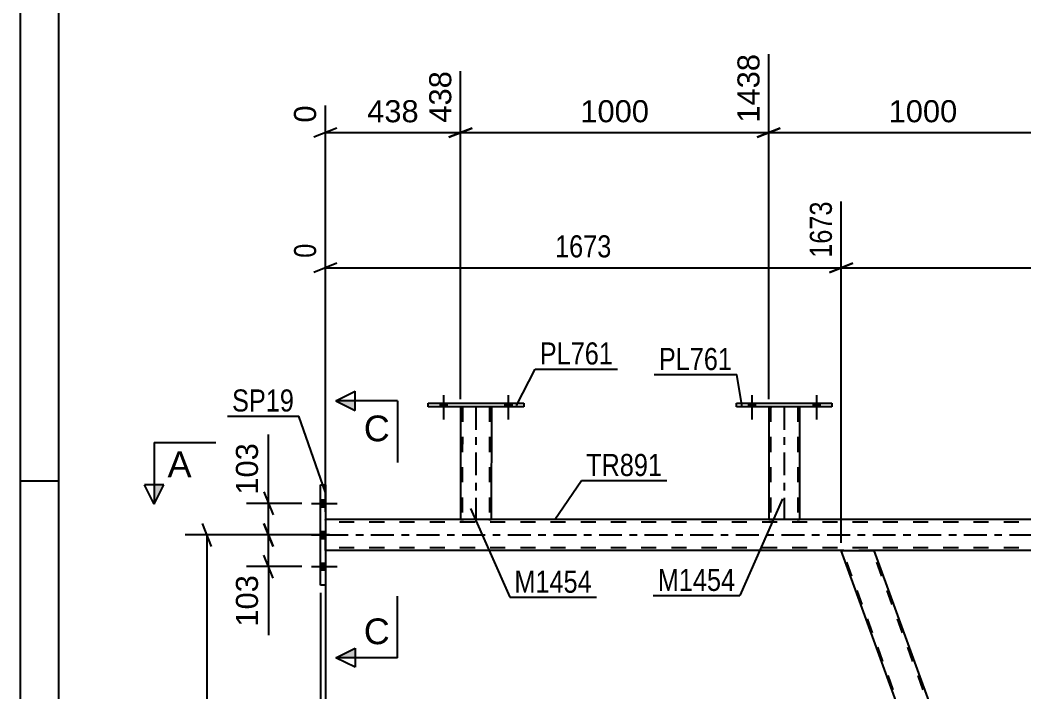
# Model space of a CAD drawing. Header units: millimetres. Extents: x 0 to 841, y 0 to 594.
# Drawn here: x 0 to 130.3, y 419.7 to 506.8 of the extents above; entities that cross this region are included whole.
import ezdxf

# ---------------------------------------------------------------- set-up
doc = ezdxf.new("R2010")
doc.units = ezdxf.units.MM
doc.linetypes.add('DXK_LINE_DOT2', pattern=[3.9198, 1.9599, -1.9599])
doc.linetypes.add('DXK_LINE_DOT3', pattern=[5.9187, 2.979, -0.9799, 0.9799, -0.9799])
doc.styles.add('Arial', font='ARIAL.TTF', dxfattribs={"height": 0.2})
doc.styles.add('Arial Narrow', font='ARIALN.TTF', dxfattribs={"height": 0.2})

# ---------------------------------------------------------------- blocks, each defined once
blk = doc.blocks.new('Unknown-814761036-1137')
at = {"color": 5, "linetype": 'Continuous'}
for p, q in [((0, 594), (0, 0)), ((5, 589), (5, 5)), ((5, 447), (0, 447))]:
    blk.add_line(p, q, dxfattribs=at)
blk = doc.blocks.new('Bolt-814761036-3156 - 3064')
at = {"linetype": 'Continuous'}
for points in [[(94.51, 456.66), (95.39, 456.66), (95.39, 457.14), (94.51, 457.14)], [(102.91, 456.66), (103.79, 456.66), (103.79, 457.14), (102.91, 457.14)]]:
    blk.add_hatch(color=1, dxfattribs=at).paths.add_polyline_path(points)
at = {"color": 1, "linetype": 'Continuous'}
for p, q in [((94.95, 458.14), (94.95, 455.02)), ((103.35, 458.14), (103.35, 455.02)), ((94.51, 457.14), (94.51, 456.66)), ((95.39, 457.14), (95.39, 456.66)), ((102.91, 457.14), (102.91, 456.66)), ((103.79, 457.14), (103.79, 456.66))]:
    blk.add_line(p, q, dxfattribs=at)
blk = doc.blocks.new('Bolt-814761036-3155 - 3064')
at = {"linetype": 'Continuous'}
for points in [[(94.51, 456.66), (95.39, 456.66), (95.39, 457.14), (94.51, 457.14)], [(102.91, 456.66), (103.79, 456.66), (103.79, 457.14), (102.91, 457.14)]]:
    blk.add_hatch(color=1, dxfattribs=at).paths.add_polyline_path(points)
at = {"color": 1, "linetype": 'Continuous'}
for p, q in [((94.95, 458.14), (94.95, 455.02)), ((103.35, 458.14), (103.35, 455.02)), ((94.51, 457.14), (94.51, 456.66)), ((95.39, 457.14), (95.39, 456.66)), ((102.91, 457.14), (102.91, 456.66)), ((103.79, 457.14), (103.79, 456.66))]:
    blk.add_line(p, q, dxfattribs=at)
blk = doc.blocks.new('Bolt-814761036-3223 - 3064')
at = {"linetype": 'Continuous'}
for points in [[(54.51, 456.66), (55.39, 456.66), (55.39, 457.14), (54.51, 457.14)], [(62.91, 456.66), (63.79, 456.66), (63.79, 457.14), (62.91, 457.14)]]:
    blk.add_hatch(color=1, dxfattribs=at).paths.add_polyline_path(points)
at = {"color": 1, "linetype": 'Continuous'}
for p, q in [((54.95, 458.14), (54.95, 455.02)), ((63.35, 458.14), (63.35, 455.02)), ((54.51, 457.14), (54.51, 456.66)), ((55.39, 457.14), (55.39, 456.66)), ((62.91, 457.14), (62.91, 456.66)), ((63.79, 457.14), (63.79, 456.66))]:
    blk.add_line(p, q, dxfattribs=at)
blk = doc.blocks.new('Part-814761036-3233 - 3064')
at = {"color": 2, "linetype": 'Continuous'}
for p, q in [((57.14, 442.02), (39.61, 442.02)), ((97.14, 442.02), (61.14, 442.02)), ((137.14, 442.02), (101.14, 442.02)), ((106.54, 438.02), (39.61, 438.02)), ((190.35, 438.02), (110.79, 438.02))]:
    blk.add_line(p, q, dxfattribs=at)
at = {"color": 7, "linetype": 'DXK_LINE_DOT2'}
for p, q in [((39.61, 438.02), (39.61, 442.02)), ((760.68, 441.7), (39.61, 441.7)), ((61.14, 442.02), (57.14, 442.02)), ((101.14, 442.02), (97.14, 442.02)), ((760.68, 438.34), (39.61, 438.34)), ((110.79, 438.02), (106.54, 438.02))]:
    blk.add_line(p, q, dxfattribs=at)
at = {"color": 7, "linetype": 'DXK_LINE_DOT3'}
blk.add_line((39.61, 440.02), (760.68, 440.02), dxfattribs=at)
blk = doc.blocks.new('Bolt-814761036-3258 - 3064')
at = {"linetype": 'Continuous'}
for points in [[(54.51, 456.66), (55.39, 456.66), (55.39, 457.14), (54.51, 457.14)], [(62.91, 456.66), (63.79, 456.66), (63.79, 457.14), (62.91, 457.14)]]:
    blk.add_hatch(color=1, dxfattribs=at).paths.add_polyline_path(points)
at = {"color": 1, "linetype": 'Continuous'}
for p, q in [((54.95, 458.14), (54.95, 455.02)), ((63.35, 458.14), (63.35, 455.02)), ((54.51, 457.14), (54.51, 456.66)), ((55.39, 457.14), (55.39, 456.66)), ((62.91, 457.14), (62.91, 456.66)), ((63.79, 457.14), (63.79, 456.66))]:
    blk.add_line(p, q, dxfattribs=at)
blk = doc.blocks.new('Bolt-814761036-3261 - 3064')
at = {"linetype": 'Continuous'}
for points in [[(39.61, 443.68), (39.61, 444.56), (38.97, 444.56), (38.97, 443.68)], [(39.61, 443.68), (39.61, 444.56), (38.97, 444.56), (38.97, 443.68)], [(39.61, 443.68), (39.61, 444.56), (38.97, 444.56), (38.97, 443.68)], [(39.61, 439.58), (39.61, 440.46), (38.97, 440.46), (38.97, 439.58)], [(39.61, 439.58), (39.61, 440.46), (38.97, 440.46), (38.97, 439.58)], [(39.61, 435.48), (39.61, 436.36), (38.97, 436.36), (38.97, 435.48)], [(39.61, 435.48), (39.61, 436.36), (38.97, 436.36), (38.97, 435.48)], [(39.61, 435.48), (39.61, 436.36), (38.97, 436.36), (38.97, 435.48)]]:
    blk.add_hatch(color=1, dxfattribs=at).paths.add_polyline_path(points)
at = {"color": 1, "linetype": 'Continuous'}
for p, q in [((38.97, 444.56), (39.61, 444.56)), ((38.97, 444.56), (39.61, 444.56)), ((38.97, 444.56), (39.61, 444.56)), ((37.81, 444.12), (41.13, 444.12)), ((37.81, 444.12), (41.13, 444.12)), ((37.81, 444.12), (41.13, 444.12)), ((38.97, 443.68), (39.61, 443.68)), ((38.97, 443.68), (39.61, 443.68)), ((38.97, 443.68), (39.61, 443.68)), ((38.97, 440.46), (39.61, 440.46)), ((38.97, 440.46), (39.61, 440.46)), ((37.81, 440.02), (41.13, 440.02)), ((37.81, 440.02), (41.13, 440.02)), ((38.97, 439.58), (39.61, 439.58)), ((38.97, 439.58), (39.61, 439.58)), ((37.81, 435.92), (41.13, 435.92)), ((37.81, 435.92), (41.13, 435.92)), ((37.81, 435.92), (41.13, 435.92)), ((38.97, 436.36), (39.61, 436.36)), ((38.97, 436.36), (39.61, 436.36)), ((38.97, 436.36), (39.61, 436.36)), ((38.97, 435.48), (39.61, 435.48)), ((38.97, 435.48), (39.61, 435.48)), ((38.97, 435.48), (39.61, 435.48))]:
    blk.add_line(p, q, dxfattribs=at)
blk = doc.blocks.new('Part-814761036-3273 - 3064')
at = {"color": 2, "linetype": 'Continuous'}
for p, q in [((52.95, 456.66), (52.95, 457.14)), ((52.95, 457.14), (65.35, 457.14)), ((65.35, 456.66), (52.95, 456.66)), ((65.35, 457.14), (65.35, 456.66))]:
    blk.add_line(p, q, dxfattribs=at)
blk = doc.blocks.new('Part-814761036-3421 - 3064')
at = {"color": 2, "linetype": 'Continuous'}
for p, q in [((92.95, 456.66), (92.95, 457.14)), ((92.95, 457.14), (105.35, 457.14)), ((105.35, 456.66), (92.95, 456.66)), ((105.35, 457.14), (105.35, 456.66))]:
    blk.add_line(p, q, dxfattribs=at)
blk = doc.blocks.new('Part-814761036-3426 - 3064')
at = {"color": 2, "linetype": 'Continuous'}
for p, q in [((57.15, 456.66), (57.14, 442.02)), ((61.15, 456.66), (61.14, 442.02)), ((57.18, 442.02), (57.14, 442.02)), ((57.28, 442.02), (57.18, 442.02)), ((57.44, 442.02), (57.28, 442.02)), ((60.85, 442.02), (57.44, 442.02)), ((61, 442.02), (60.85, 442.02)), ((61.11, 442.02), (61, 442.02)), ((61.14, 442.02), (61.11, 442.02))]:
    blk.add_line(p, q, dxfattribs=at)
at = {"color": 7, "linetype": 'DXK_LINE_DOT2'}
for p, q in [((57.15, 456.66), (57.15, 456.66)), ((57.15, 456.66), (57.15, 456.66)), ((57.15, 456.66), (57.15, 456.66)), ((57.18, 456.66), (57.15, 456.66)), ((57.15, 456.66), (57.18, 456.66)), ((57.29, 456.66), (57.18, 456.66)), ((57.18, 456.66), (57.29, 456.66)), ((57.41, 456.66), (57.29, 456.66)), ((57.29, 456.66), (57.44, 456.66)), ((57.39, 456.66), (57.38, 442.02)), ((57.39, 456.66), (57.39, 456.66)), ((57.41, 456.66), (57.39, 456.66)), ((57.39, 456.66), (57.41, 456.66)), ((60.85, 456.66), (57.41, 456.66)), ((57.46, 456.66), (57.41, 456.66)), ((57.41, 456.66), (57.46, 456.66)), ((60.85, 456.66), (57.44, 456.66)), ((60.76, 456.66), (57.46, 456.66)), ((57.46, 456.66), (57.54, 456.66)), ((60.84, 456.66), (57.54, 456.66)), ((60.84, 456.66), (60.76, 456.66)), ((60.89, 456.66), (60.84, 456.66)), ((60.84, 456.66), (60.89, 456.66)), ((60.85, 456.66), (61.01, 456.66)), ((61.01, 456.66), (60.85, 456.66)), ((60.91, 456.66), (60.89, 456.66)), ((60.89, 456.66), (60.91, 456.66)), ((60.91, 456.66), (60.9, 442.02)), ((60.91, 456.66), (60.91, 456.66)), ((61.01, 456.66), (61.11, 456.66)), ((61.11, 456.66), (61.01, 456.66)), ((61.11, 456.66), (61.15, 456.66)), ((61.15, 456.66), (61.11, 456.66)), ((61.15, 456.66), (61.15, 456.66)), ((61.15, 456.66), (61.15, 456.66)), ((61.15, 456.66), (61.15, 456.66)), ((57.14, 442.02), (57.18, 442.02)), ((57.18, 442.02), (57.28, 442.02)), ((57.28, 442.02), (57.44, 442.02)), ((57.4, 442.02), (57.38, 442.02)), ((57.38, 442.02), (57.4, 442.02)), ((57.45, 442.02), (57.4, 442.02)), ((57.4, 442.02), (57.44, 442.02)), ((60.85, 442.02), (57.44, 442.02)), ((57.44, 442.02), (57.45, 442.02)), ((60.75, 442.02), (57.45, 442.02)), ((57.45, 442.02), (57.53, 442.02)), ((60.83, 442.02), (57.53, 442.02)), ((60.83, 442.02), (60.75, 442.02)), ((60.88, 442.02), (60.83, 442.02)), ((60.83, 442.02), (60.88, 442.02)), ((60.85, 442.02), (61, 442.02)), ((60.9, 442.02), (60.88, 442.02)), ((60.88, 442.02), (60.9, 442.02)), ((61, 442.02), (61.11, 442.02)), ((61.11, 442.02), (61.14, 442.02))]:
    blk.add_line(p, q, dxfattribs=at)
at = {"color": 7, "linetype": 'DXK_LINE_DOT3'}
blk.add_line((59.15, 456.66), (59.14, 442.02), dxfattribs=at)
blk = doc.blocks.new('Part-814761036-3493 - 3064')
at = {"color": 2, "linetype": 'Continuous'}
for p, q in [((97.15, 456.66), (97.14, 442.02)), ((101.15, 456.66), (101.14, 442.02)), ((97.18, 442.02), (97.14, 442.02)), ((97.29, 442.02), (97.18, 442.02)), ((97.44, 442.02), (97.29, 442.02)), ((100.85, 442.02), (97.44, 442.02)), ((101, 442.02), (100.85, 442.02)), ((101.11, 442.02), (101, 442.02)), ((101.14, 442.02), (101.11, 442.02))]:
    blk.add_line(p, q, dxfattribs=at)
at = {"color": 7, "linetype": 'DXK_LINE_DOT2'}
for p, q in [((97.15, 456.66), (97.15, 456.66)), ((97.15, 456.66), (97.15, 456.66)), ((97.15, 456.66), (97.15, 456.66)), ((97.19, 456.66), (97.15, 456.66)), ((97.15, 456.66), (97.19, 456.66)), ((97.29, 456.66), (97.19, 456.66)), ((97.19, 456.66), (97.29, 456.66)), ((97.41, 456.66), (97.29, 456.66)), ((97.29, 456.66), (97.45, 456.66)), ((97.39, 456.66), (97.38, 442.02)), ((97.39, 456.66), (97.39, 456.66)), ((97.41, 456.66), (97.39, 456.66)), ((97.39, 456.66), (97.41, 456.66)), ((100.85, 456.66), (97.41, 456.66)), ((97.46, 456.66), (97.41, 456.66)), ((97.41, 456.66), (97.46, 456.66)), ((100.85, 456.66), (97.45, 456.66)), ((100.76, 456.66), (97.46, 456.66)), ((97.46, 456.66), (97.54, 456.66)), ((100.84, 456.66), (97.54, 456.66)), ((100.84, 456.66), (100.76, 456.66)), ((100.89, 456.66), (100.84, 456.66)), ((100.84, 456.66), (100.89, 456.66)), ((100.85, 456.66), (101.01, 456.66)), ((101.01, 456.66), (100.85, 456.66)), ((100.91, 456.66), (100.89, 456.66)), ((100.89, 456.66), (100.91, 456.66)), ((100.91, 456.66), (100.9, 442.02)), ((100.91, 456.66), (100.91, 456.66)), ((101.01, 456.66), (101.11, 456.66)), ((101.11, 456.66), (101.01, 456.66)), ((101.11, 456.66), (101.15, 456.66)), ((101.15, 456.66), (101.11, 456.66)), ((101.15, 456.66), (101.15, 456.66)), ((101.15, 456.66), (101.15, 456.66)), ((101.15, 456.66), (101.15, 456.66)), ((97.14, 442.02), (97.18, 442.02)), ((97.18, 442.02), (97.29, 442.02)), ((97.29, 442.02), (97.44, 442.02)), ((97.4, 442.02), (97.38, 442.02)), ((97.38, 442.02), (97.4, 442.02)), ((97.45, 442.02), (97.4, 442.02)), ((97.4, 442.02), (97.44, 442.02)), ((100.85, 442.02), (97.44, 442.02)), ((97.44, 442.02), (97.45, 442.02)), ((100.76, 442.02), (97.45, 442.02)), ((97.45, 442.02), (97.53, 442.02)), ((100.83, 442.02), (97.53, 442.02)), ((100.83, 442.02), (100.76, 442.02)), ((100.89, 442.02), (100.83, 442.02)), ((100.83, 442.02), (100.89, 442.02)), ((100.85, 442.02), (101, 442.02)), ((100.9, 442.02), (100.89, 442.02)), ((100.89, 442.02), (100.9, 442.02)), ((101, 442.02), (101.11, 442.02)), ((101.11, 442.02), (101.14, 442.02))]:
    blk.add_line(p, q, dxfattribs=at)
at = {"color": 7, "linetype": 'DXK_LINE_DOT3'}
blk.add_line((99.15, 456.66), (99.14, 442.02), dxfattribs=at)
blk = doc.blocks.new('Part-814761036-3585 - 3064')
at = {"color": 2, "linetype": 'Continuous'}
for p, q in [((150.66, 316.8), (106.54, 438.02)), ((106.54, 438.02), (110.79, 438.02)), ((110.79, 438.02), (153.67, 320.22))]:
    blk.add_line(p, q, dxfattribs=at)
at = {"color": 7, "linetype": 'DXK_LINE_DOT2'}
for p, q in [((150.83, 316.8), (106.71, 438.02)), ((154.74, 316.8), (110.62, 438.02)), ((154.91, 316.8), (153.67, 320.22)), ((154.91, 316.8), (150.66, 316.8))]:
    blk.add_line(p, q, dxfattribs=at)
blk = doc.blocks.new('Part-814761036-3504 - 3064')
at = {"color": 2, "linetype": 'Continuous'}
for p, q in [((38.97, 446.52), (39.61, 446.52)), ((38.97, 433.52), (38.97, 446.52)), ((39.61, 446.52), (39.61, 433.52)), ((39.61, 433.52), (38.97, 433.52))]:
    blk.add_line(p, q, dxfattribs=at)
blk = doc.blocks.new('StraightDimension-814761036-10451 - 3064')
at = {"color": 7, "linetype": 'Continuous'}
for p, q in [((97.15, 457.66), (97.15, 502.41)), ((137.15, 457.66), (137.15, 502.41)), ((98.65, 492.82), (95.65, 491.62)), ((135.65, 491.62), (138.65, 492.82)), ((97.15, 492.22), (137.15, 492.22))]:
    blk.add_line(p, q, dxfattribs=at)
at = {"color": 0}
blk.add_wipeout([(122.2, 492.97), (122.2, 497.17), (112.1, 497.17), (112.1, 492.97)], dxfattribs=at)
at = {"color": 3, "style": 'Arial'}
blk.add_text('1000', height=2.865, dxfattribs=at).set_placement((112.7, 493.57))
at = {"color": 0, "linetype": 'Continuous'}
blk.add_wipeout([(136.55, 503.01), (132.35, 503.01), (132.35, 492.92), (136.55, 492.92)], dxfattribs=at)
at = {"color": 3, "linetype": 'Continuous', "style": 'Arial'}
blk.add_text('2438', height=2.865, rotation=90.0002, dxfattribs=at).set_placement((135.95, 493.52))
blk = doc.blocks.new('StraightDimension-814761036-6708 - 3064')
at = {"color": 7, "linetype": 'Continuous'}
for p, q in [((31.62, 441.52), (32.82, 438.52)), ((36.57, 440.02), (29.37, 440.02)), ((32.22, 435.92), (32.22, 440.02)), ((32.82, 434.42), (31.62, 437.42)), ((36.57, 435.92), (29.37, 435.92)), ((32.22, 435.92), (32.22, 427)), ((32.22, 435.92), (32.22, 427))]:
    blk.add_line(p, q, dxfattribs=at)
at = {"color": 0}
blk.add_wipeout([(31.47, 435.4), (27.27, 435.4), (27.27, 427.53), (31.47, 427.53)], dxfattribs=at)
at = {"color": 3, "style": 'Arial'}
blk.add_text('103', height=2.865, rotation=90.0002, dxfattribs=at).set_placement((30.87, 428.13))
blk = doc.blocks.new('StraightDimension-814761036-9330 - 3064')
at = {"color": 7, "linetype": 'Continuous'}
for p, q in [((24.86, 438.52), (23.66, 441.52)), ((40.13, 440.02), (21.41, 440.02)), ((24.26, 314.16), (24.26, 440.02)), ((23.66, 315.66), (24.86, 312.66)), ((84.19, 314.16), (21.41, 314.16))]:
    blk.add_line(p, q, dxfattribs=at)
at = {"color": 0}
blk.add_wipeout([(23.51, 381.35), (19.31, 381.35), (19.31, 372.84), (23.51, 372.84)], dxfattribs=at)
at = {"color": 3, "style": 'Arial Narrow'}
blk.add_text('3147', height=2.863, rotation=90.0002, dxfattribs=at).set_placement((22.91, 373.44))
blk = doc.blocks.new('StraightDimension-814761036-10452 - 3064')
at = {"color": 7, "linetype": 'Continuous'}
for p, q in [((97.15, 457.66), (97.15, 502.41)), ((57.15, 457.66), (57.15, 500.19)), ((58.65, 492.82), (55.65, 491.62)), ((95.65, 491.62), (98.65, 492.82)), ((57.15, 492.22), (97.15, 492.22))]:
    blk.add_line(p, q, dxfattribs=at)
at = {"color": 0}
blk.add_wipeout([(82.2, 492.97), (82.2, 497.17), (72.1, 497.17), (72.1, 492.97)], dxfattribs=at)
at = {"color": 3, "style": 'Arial'}
blk.add_text('1000', height=2.865, dxfattribs=at).set_placement((72.7, 493.57))
at = {"color": 0, "linetype": 'Continuous'}
blk.add_wipeout([(96.55, 503.01), (92.35, 503.01), (92.35, 492.92), (96.55, 492.92)], dxfattribs=at)
at = {"color": 3, "linetype": 'Continuous', "style": 'Arial'}
blk.add_text('1438', height=2.865, rotation=90.0002, dxfattribs=at).set_placement((95.95, 493.52))
blk = doc.blocks.new('StraightDimension-814761036-3773 - 3064')
at = {"color": 7, "linetype": 'Continuous'}
for p, q in [((39.61, 437.02), (39.61, 387.04)), ((85.19, 317.8), (85.19, 392.29)), ((41.11, 390.04), (38.11, 388.84)), ((83.69, 388.84), (86.69, 390.04)), ((39.61, 389.44), (85.19, 389.44))]:
    blk.add_line(p, q, dxfattribs=at)
at = {"color": 0}
blk.add_wipeout([(67.45, 390.19), (67.45, 394.39), (57.35, 394.39), (57.35, 390.19)], dxfattribs=at)
at = {"color": 3, "style": 'Arial'}
blk.add_text('1139', height=2.865, dxfattribs=at).set_placement((57.95, 390.79))
blk = doc.blocks.new('StraightDimension-814761036-4639 - 3064')
at = {"color": 7, "linetype": 'Continuous'}
blk.add_line((38.97, 432.52), (38.97, 275.33), dxfattribs=at)
blk = doc.blocks.new('StraightDimension-814761036-6710 - 3064')
at = {"color": 7, "linetype": 'Continuous'}
for p, q in [((32.22, 444.12), (32.22, 453.04)), ((32.22, 444.12), (32.22, 453.04)), ((31.62, 445.62), (32.82, 442.62)), ((36.57, 444.12), (29.37, 444.12)), ((32.22, 440.02), (32.22, 444.12)), ((32.82, 438.52), (31.62, 441.52)), ((36.57, 440.02), (29.37, 440.02))]:
    blk.add_line(p, q, dxfattribs=at)
at = {"color": 0}
blk.add_wipeout([(31.47, 452.52), (27.27, 452.52), (27.27, 444.65), (31.47, 444.65)], dxfattribs=at)
at = {"color": 3, "style": 'Arial'}
blk.add_text('103', height=2.865, rotation=90.0002, dxfattribs=at).set_placement((30.87, 445.25))
blk = doc.blocks.new('StraightDimension-814761036-9948 - 3064')
at = {"color": 7, "linetype": 'Continuous'}
for p, q in [((106.54, 439.02), (106.54, 483.31)), ((190.35, 439.02), (190.35, 483.31)), ((108.04, 475.29), (105.04, 474.09)), ((106.54, 474.69), (190.35, 474.69)), ((188.85, 474.09), (191.85, 475.29))]:
    blk.add_line(p, q, dxfattribs=at)
at = {"color": 0}
blk.add_wipeout([(152.7, 475.44), (152.7, 479.64), (144.19, 479.64), (144.19, 475.44)], dxfattribs=at)
at = {"color": 3, "style": 'Arial Narrow'}
blk.add_text('2095', height=2.863, dxfattribs=at).set_placement((144.79, 476.04))
at = {"color": 0, "linetype": 'Continuous'}
blk.add_wipeout([(189.75, 483.91), (185.55, 483.91), (185.55, 475.39), (189.75, 475.39)], dxfattribs=at)
at = {"color": 3, "linetype": 'Continuous', "style": 'Arial Narrow'}
blk.add_text('3769', height=2.863, rotation=90.0002, dxfattribs=at).set_placement((189.15, 475.99))
blk = doc.blocks.new('StraightDimension-814761036-9949 - 3064')
at = {"color": 7, "linetype": 'Continuous'}
for p, q in [((106.54, 439.02), (106.54, 483.31)), ((39.61, 443.02), (39.61, 477.82)), ((41.11, 475.29), (38.11, 474.09)), ((39.61, 474.69), (106.54, 474.69)), ((105.04, 474.09), (108.04, 475.29))]:
    blk.add_line(p, q, dxfattribs=at)
at = {"color": 0}
blk.add_wipeout([(77.33, 475.44), (77.33, 479.64), (68.82, 479.64), (68.82, 475.44)], dxfattribs=at)
at = {"color": 3, "style": 'Arial Narrow'}
blk.add_text('1673', height=2.863, dxfattribs=at).set_placement((69.42, 476.04))
at = {"color": 0, "linetype": 'Continuous'}
for points in [[(105.94, 483.91), (101.74, 483.91), (101.74, 475.39), (105.94, 475.39)], [(39.01, 478.42), (34.81, 478.42), (34.81, 475.39), (39.01, 475.39)]]:
    blk.add_wipeout(points, dxfattribs=at)
at = {"color": 3, "linetype": 'Continuous', "style": 'Arial Narrow'}
for s, height, p in [('1673', 2.863, (105.34, 475.99)), ('0', 2.86, (38.41, 475.99))]:
    blk.add_text(s, height=height, rotation=90.0002, dxfattribs=at).set_placement(p)
blk = doc.blocks.new('StraightDimension-814761036-10453 - 3064')
at = {"color": 7, "linetype": 'Continuous'}
for p, q in [((57.15, 457.66), (57.15, 500.19)), ((39.61, 443.02), (39.61, 495.74)), ((41.11, 492.82), (38.11, 491.62)), ((55.65, 491.62), (58.65, 492.82)), ((39.61, 492.22), (57.15, 492.22))]:
    blk.add_line(p, q, dxfattribs=at)
at = {"color": 0}
blk.add_wipeout([(52.31, 492.97), (52.31, 497.17), (44.44, 497.17), (44.44, 492.97)], dxfattribs=at)
at = {"color": 3, "style": 'Arial'}
blk.add_text('438', height=2.865, dxfattribs=at).set_placement((45.04, 493.57))
at = {"color": 0, "linetype": 'Continuous'}
for points in [[(56.55, 500.79), (52.35, 500.79), (52.35, 492.92), (56.55, 492.92)], [(39.01, 496.34), (34.81, 496.34), (34.81, 492.92), (39.01, 492.92)]]:
    blk.add_wipeout(points, dxfattribs=at)
at = {"color": 3, "linetype": 'Continuous', "style": 'Arial'}
for s, height, p in [('438', 2.865, (55.95, 493.52)), ('0', 2.87, (38.41, 493.52))]:
    blk.add_text(s, height=height, rotation=90.0002, dxfattribs=at).set_placement(p)
blk = doc.blocks.new('Mark-814761036-3229 - 3064')
at = {"color": 0}
blk.add_wipeout([(83.31, 447.67), (83.31, 450.67), (73.45, 450.67), (73.45, 447.67)], dxfattribs=at)
blk.add_wipeout([(83.31, 447.67), (83.31, 450.67), (73.45, 450.67), (73.45, 447.67)], dxfattribs=at)
at = {"color": 30, "linetype": 'Continuous'}
for p, q in [((69.38, 442.02), (72.85, 447.07)), ((72.85, 447.07), (83.91, 447.07))]:
    blk.add_line(p, q, dxfattribs=at)
at = {"color": 3, "style": 'Arial Narrow'}
blk.add_text('TR891', height=2.863, dxfattribs=at).set_placement((73.45, 447.67))
blk = doc.blocks.new('Mark-814761036-3269 - 3064')
at = {"color": 0}
blk.add_wipeout([(76.94, 462.14), (76.94, 465.14), (67.44, 465.14), (67.44, 462.14)], dxfattribs=at)
blk.add_wipeout([(76.94, 462.14), (76.94, 465.14), (67.44, 465.14), (67.44, 462.14)], dxfattribs=at)
at = {"color": 30, "linetype": 'Continuous'}
for p, q in [((64.4, 456.81), (66.84, 461.54)), ((66.84, 461.54), (77.54, 461.54))]:
    blk.add_line(p, q, dxfattribs=at)
at = {"color": 3, "style": 'Arial Narrow'}
blk.add_text('PL761', height=2.863, dxfattribs=at).set_placement((67.44, 462.14))
blk = doc.blocks.new('Mark-814761036-3417 - 3064')
at = {"color": 0}
blk.add_wipeout([(92.4, 461.42), (92.4, 464.42), (82.89, 464.42), (82.89, 461.42)], dxfattribs=at)
blk.add_wipeout([(92.4, 461.42), (92.4, 464.42), (82.89, 464.42), (82.89, 461.42)], dxfattribs=at)
at = {"color": 30, "linetype": 'Continuous'}
for p in [(82.29, 460.82), (93.69, 456.66)]:
    blk.add_line(p, (93, 460.82), dxfattribs=at)
at = {"color": 3, "style": 'Arial Narrow'}
blk.add_text('PL761', height=2.863, dxfattribs=at).set_placement((82.89, 461.42))
blk = doc.blocks.new('Mark-814761036-3422 - 3064')
at = {"color": 0}
blk.add_wipeout([(74.19, 432.53), (74.19, 435.53), (64.14, 435.53), (64.14, 432.53)], dxfattribs=at)
blk.add_wipeout([(74.19, 432.53), (74.19, 435.53), (64.14, 435.53), (64.14, 432.53)], dxfattribs=at)
at = {"color": 30, "linetype": 'Continuous'}
for p, q in [((58.46, 443.44), (63.54, 431.93)), ((63.54, 431.93), (74.79, 431.93))]:
    blk.add_line(p, q, dxfattribs=at)
at = {"color": 3, "style": 'Arial Narrow'}
blk.add_text('M1454', height=2.863, dxfattribs=at).set_placement((64.14, 432.53))
blk = doc.blocks.new('Mark-814761036-3489 - 3064')
at = {"color": 0}
blk.add_wipeout([(92.8, 432.76), (92.8, 435.76), (82.75, 435.76), (82.75, 432.76)], dxfattribs=at)
blk.add_wipeout([(92.8, 432.76), (92.8, 435.76), (82.75, 435.76), (82.75, 432.76)], dxfattribs=at)
at = {"color": 30, "linetype": 'Continuous'}
for p in [(98.91, 444.73), (82.15, 432.16)]:
    blk.add_line(p, (93.4, 432.16), dxfattribs=at)
at = {"color": 3, "style": 'Arial Narrow'}
blk.add_text('M1454', height=2.863, dxfattribs=at).set_placement((82.75, 432.76))
blk = doc.blocks.new('Mark-814761036-3500 - 3064')
at = {"color": 0}
blk.add_wipeout([(35.55, 456.04), (35.55, 459.04), (27.51, 459.04), (27.51, 456.04)], dxfattribs=at)
blk.add_wipeout([(35.55, 456.04), (35.55, 459.04), (27.51, 459.04), (27.51, 456.04)], dxfattribs=at)
at = {"color": 30, "linetype": 'Continuous'}
for p in [(26.91, 455.44), (39.61, 445.53)]:
    blk.add_line(p, (36.15, 455.44), dxfattribs=at)
at = {"color": 3, "style": 'Arial Narrow'}
blk.add_text('SP19', height=2.863, dxfattribs=at).set_placement((27.51, 456.04))
blk = doc.blocks.new('SectionMark-814761036-4896 - 3064')
at = {"linetype": 'Continuous'}
blk.add_hatch(color=6, dxfattribs=at).paths.add_polyline_path([(17.39, 446.52), (18.64, 446.52), (17.39, 444.02)])
at = {"color": 6, "linetype": 'Continuous'}
for p, q in [((17.39, 452.02), (25.39, 452.02)), ((17.39, 452.02), (17.39, 444.02)), ((17.39, 444.02), (16.14, 446.52)), ((18.64, 446.52), (16.14, 446.52)), ((17.39, 444.02), (18.64, 446.52))]:
    blk.add_line(p, q, dxfattribs=at)
at = {"color": 0, "linetype": 'Continuous'}
blk.add_wipeout([(22.25, 447.52), (22.25, 451.02), (19.14, 451.02), (19.14, 447.52)], dxfattribs=at)
at = {"color": 3, "linetype": 'Continuous', "style": 'Arial'}
blk.add_text('A', height=3.34, dxfattribs=at).set_placement((19.14, 447.52))
blk = doc.blocks.new('SectionMark-814761036-4900 - 3064')
at = {"linetype": 'Continuous'}
for points in [[(43.47, 457.43), (43.47, 456.18), (40.97, 457.43)], [(43.47, 425.35), (43.47, 424.1), (40.97, 424.1)]]:
    blk.add_hatch(color=6, dxfattribs=at).paths.add_polyline_path(points)
at = {"color": 6, "linetype": 'Continuous'}
for p, q in [((40.97, 457.43), (43.47, 458.68)), ((43.47, 456.18), (43.47, 458.68)), ((48.97, 457.43), (40.97, 457.43)), ((40.97, 457.43), (43.47, 456.18)), ((48.97, 457.43), (48.97, 449.43)), ((48.97, 424.1), (48.97, 432.1)), ((40.97, 424.1), (43.47, 425.35)), ((43.47, 425.35), (43.47, 422.85)), ((48.97, 424.1), (40.97, 424.1)), ((43.47, 422.85), (40.97, 424.1))]:
    blk.add_line(p, q, dxfattribs=at)
at = {"color": 0, "linetype": 'Continuous'}
for points in [[(47.97, 452.18), (47.97, 455.68), (44.6, 455.68), (44.6, 452.18)], [(47.97, 425.85), (47.97, 429.35), (44.6, 429.35), (44.6, 425.85)]]:
    blk.add_wipeout(points, dxfattribs=at)
at = {"color": 3, "linetype": 'Continuous', "style": 'Arial'}
for p in [(44.6, 452.18), (44.6, 425.85)]:
    blk.add_text('C', height=3.34, dxfattribs=at).set_placement(p)

msp = doc.modelspace()

# ---------------------------------------------------------------- block references
for name in ['Unknown-814761036-1137', 'Bolt-814761036-3223 - 3064', 'Bolt-814761036-3258 - 3064', 'Bolt-814761036-3156 - 3064', 'Bolt-814761036-3155 - 3064', 'Part-814761036-3273 - 3064', 'Part-814761036-3426 - 3064', 'Part-814761036-3421 - 3064', 'Part-814761036-3493 - 3064', 'Part-814761036-3504 - 3064', 'Bolt-814761036-3261 - 3064', 'Part-814761036-3233 - 3064', 'Part-814761036-3585 - 3064']:
    msp.add_blockref(name, (0, 0))

# ---------------------------------------------------------------- next in the draw order: block references
for name in ['StraightDimension-814761036-10451 - 3064', 'StraightDimension-814761036-6708 - 3064']:
    msp.add_blockref(name, (0, 0))

# ---------------------------------------------------------------- next in the draw order: block references
for name in ['StraightDimension-814761036-10452 - 3064', 'StraightDimension-814761036-9948 - 3064', 'StraightDimension-814761036-9330 - 3064']:
    msp.add_blockref(name, (0, 0))

# ---------------------------------------------------------------- next in the draw order: block references
for name in ['StraightDimension-814761036-6710 - 3064', 'StraightDimension-814761036-3773 - 3064']:
    msp.add_blockref(name, (0, 0))

# ---------------------------------------------------------------- next in the draw order: block references
for name in ['StraightDimension-814761036-9949 - 3064', 'StraightDimension-814761036-4639 - 3064']:
    msp.add_blockref(name, (0, 0))

# ---------------------------------------------------------------- next in the draw order: block references
for name in ['StraightDimension-814761036-10453 - 3064', 'Mark-814761036-3269 - 3064', 'Mark-814761036-3417 - 3064', 'Mark-814761036-3229 - 3064']:
    msp.add_blockref(name, (0, 0))

# ---------------------------------------------------------------- next in the draw order: block references
for name in ['Mark-814761036-3500 - 3064', 'Mark-814761036-3489 - 3064', 'Mark-814761036-3422 - 3064']:
    msp.add_blockref(name, (0, 0))

# ---------------------------------------------------------------- next in the draw order: block references
msp.add_blockref('SectionMark-814761036-4896 - 3064', (0, 0))

# ---------------------------------------------------------------- next in the draw order: block references
msp.add_blockref('SectionMark-814761036-4900 - 3064', (0, 0))

doc.saveas('drawing.dxf')
